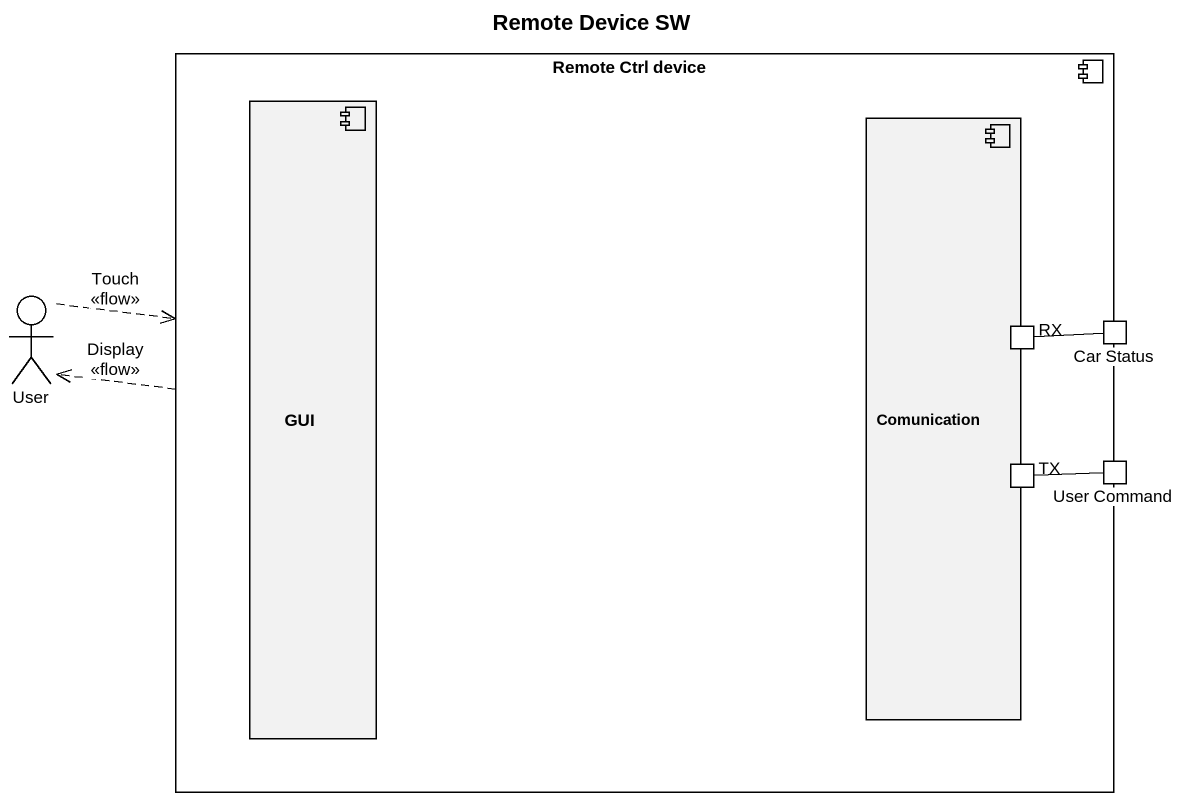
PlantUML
@startuml
title Remote Device SW
component "Remote Ctrl device" as Remote_Ctrl_device {
  component GUI
  component Comunication {
    port RX
    port TX
  }
  port "Car Status" as Car_Status
  port "User Command" as User_Command
}
actor User
Remote_Ctrl_device .left.> User : Display\n<<flow>>
User .right.> Remote_Ctrl_device : Touch\n<<flow>>
Car_Status -left- RX
TX -right- User_Command
@enduml
